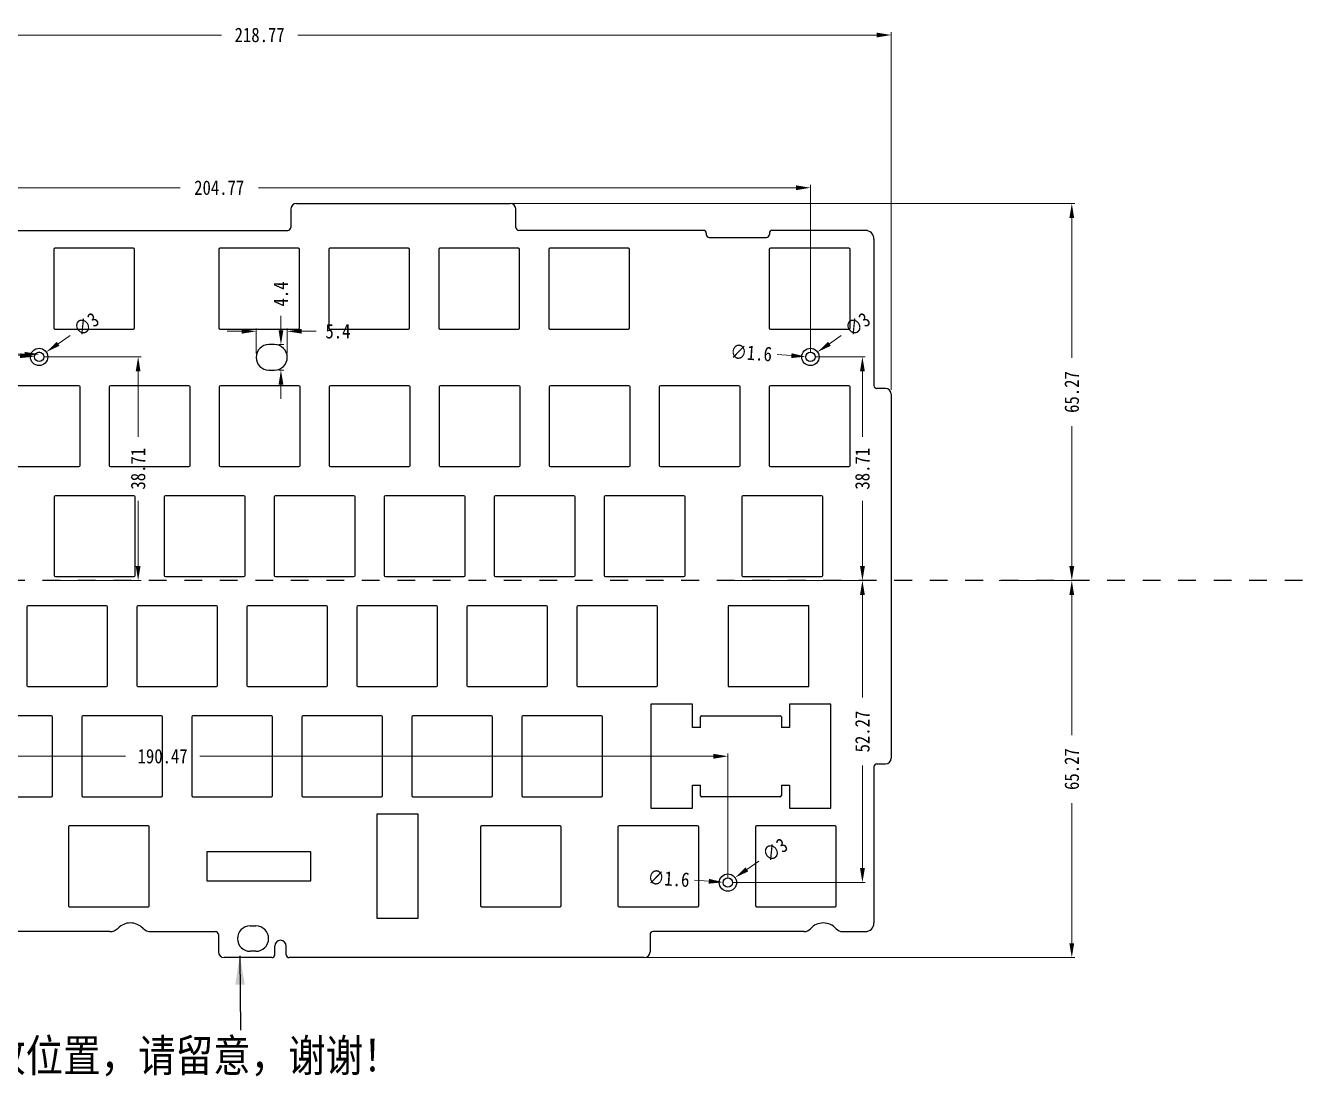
# Model space of a CAD drawing. Header units: millimetres. Extents: x 2158 to 4802, y -120 to 609.
# Drawn here: x 3174.7 to 3395.8, y 182.5 to 364.4 of the extents above; entities that cross this region are included whole.
import ezdxf

# ---------------------------------------------------------------- set-up
doc = ezdxf.new("R2010")
doc.units = ezdxf.units.MM
doc.header["$LTSCALE"] = 30.734
doc.header["$PDMODE"] = 3
doc.header["$PDSIZE"] = 8
doc.linetypes.add('HIDDEN', pattern=[0.2, 0.1, -0.1])
doc.layers.get('0').update_dxf_attribs({"linetype": 'CONTINUOUS'})
doc.layers.get('Defpoints').update_dxf_attribs({"linetype": 'CONTINUOUS'})
doc.layers.add('dim', color=82, linetype='CONTINUOUS', lineweight=9)
doc.styles.get("Standard").update_dxf_attribs({"font": 'txt', "width": 0.85})
doc.dimstyles.get("Standard").update_dxf_attribs({"dimtxt": 3.5, "dimasz": 3.5, "dimexe": 0.18, "dimexo": 0.0625, "dimgap": 0.09, "dimtad": 1, "dimdsep": 46, "dimtxsty": 'STANDARD', "dimcen": 0.09, "dimadec": 0, "dimazin": 0, "dimtol": 1, "dimtp": 0.01, "dimtm": 0.01, "dimtfac": 1, "dimtofl": 0, "dimtmove": 0, "dimatfit": 3, "dimfxl": 1, "dimtolj": 1, "dimarcsym": 0})
doc.dimstyles.new('YanXiu', dxfattribs={"dimscale": 2.5, "dimtxt": 3, "dimasz": 2, "dimexe": 0.66, "dimexo": 0.66, "dimgap": 0.66, "dimtad": 0, "dimdsep": 46, "dimtxsty": 'STANDARD', "dimcen": 0, "dimclrd": 3, "dimclre": 6, "dimclrt": 3, "dimazin": 2, "dimtm": 1e-09, "dimtfac": 1, "dimtofl": 0, "dimtmove": 0, "dimatfit": 3, "dimfxl": 1, "dimlwd": 5, "dimlwe": 5, "dimarcsym": 0})

# ---------------------------------------------------------------- blocks, each defined once
blk = doc.blocks.new('*D166')
at = {"color": 3, "lineweight": 5}
for p, q in [((3258.61, 333.62), (3356.36, 333.62)), ((3355.86, 331.12), (3355.86, 306.89)), ((3355.86, 270.85), (3355.86, 295.09)), ((3343.27, 268.35), (3356.36, 268.35))]:
    blk.add_line(p, q, dxfattribs=at)
at = {"color": 3}
for points in [[(3355.44, 331.12), (3356.27, 331.12), (3355.86, 333.62)], [(3355.44, 270.85), (3356.27, 270.85), (3355.86, 268.35)]]:
    blk.add_solid(points, dxfattribs=at)
at = {"layer": 'Defpoints', "color": 0}
for p in [(3257.86, 333.62), (3342.52, 268.35), (3355.86, 268.35)]:
    blk.add_point(p, dxfattribs=at)
at = {"color": 3, "insert": (3355.86, 300.99), "char_height": 2.5, "attachment_point": 5, "rotation": 90}
blk.add_mtext('65.27', dxfattribs=at)
blk = doc.blocks.new('*D129')
at = {"color": 3, "lineweight": 5}
for p, q in [((3355.61, 268.35), (3355.36, 268.35)), ((3355.86, 265.85), (3355.86, 241.62)), ((3355.86, 205.58), (3355.86, 229.82)), ((3274.02, 203.08), (3356.36, 203.08))]:
    blk.add_line(p, q, dxfattribs=at)
at = {"color": 3}
for points in [[(3355.44, 265.85), (3356.27, 265.85), (3355.86, 268.35)], [(3355.44, 205.58), (3356.27, 205.58), (3355.86, 203.08)]]:
    blk.add_solid(points, dxfattribs=at)
at = {"layer": 'Defpoints', "color": 0}
for p in [(3355.86, 268.35), (3356.36, 268.35), (3273.27, 203.08)]:
    blk.add_point(p, dxfattribs=at)
at = {"color": 3, "insert": (3355.86, 235.72), "char_height": 2.5, "attachment_point": 5, "rotation": 90}
blk.add_mtext('65.27', dxfattribs=at)
blk = doc.blocks.new('*D167')
at = {"color": 3, "lineweight": 5}
for p, q in [((3105.82, 362.64), (3105.82, 363.29)), ((3108.32, 362.79), (3208.6, 362.79)), ((3322.09, 362.79), (3221.82, 362.79)), ((3324.59, 301.38), (3324.59, 363.29))]:
    blk.add_line(p, q, dxfattribs=at)
at = {"color": 3}
for points in [[(3108.32, 363.2), (3108.32, 362.37), (3105.82, 362.79)], [(3322.09, 363.2), (3322.09, 362.37), (3324.59, 362.79)]]:
    blk.add_solid(points, dxfattribs=at)
at = {"layer": 'Defpoints', "color": 0}
for p in [(3105.82, 362.79), (3105.82, 361.89), (3324.59, 300.63)]:
    blk.add_point(p, dxfattribs=at)
at = {"color": 3, "insert": (3215.21, 362.79), "char_height": 2.5, "attachment_point": 5}
blk.add_mtext('218.77', dxfattribs=at)
blk = doc.blocks.new('*D200')
at = {"color": 3, "lineweight": 5}
for p, q in [((3105.82, 342.79), (3105.82, 335.85)), ((3108.32, 336.35), (3201.42, 336.35)), ((3308.09, 336.35), (3214.99, 336.35)), ((3310.59, 307.82), (3310.59, 336.85))]:
    blk.add_line(p, q, dxfattribs=at)
at = {"color": 3}
for points in [[(3108.32, 336.77), (3108.32, 335.93), (3105.82, 336.35)], [(3308.09, 336.77), (3308.09, 335.93), (3310.59, 336.35)]]:
    blk.add_solid(points, dxfattribs=at)
at = {"layer": 'Defpoints', "color": 0}
for p in [(3105.82, 343.54), (3105.82, 336.35), (3310.59, 307.07)]:
    blk.add_point(p, dxfattribs=at)
at = {"color": 3, "insert": (3208.21, 336.35), "char_height": 2.5, "attachment_point": 5}
blk.add_mtext('204.77', dxfattribs=at)
blk = doc.blocks.new('*D201')
at = {"color": 3, "lineweight": 5}
for p, q in [((3311.34, 307.07), (3320.1, 307.07)), ((3319.6, 304.57), (3319.6, 293.26)), ((3319.6, 270.85), (3319.6, 282.16)), ((3311.34, 268.35), (3320.1, 268.35))]:
    blk.add_line(p, q, dxfattribs=at)
at = {"color": 3}
for points in [[(3319.18, 304.57), (3320.02, 304.57), (3319.6, 307.07)], [(3319.18, 270.85), (3320.02, 270.85), (3319.6, 268.35)]]:
    blk.add_solid(points, dxfattribs=at)
at = {"layer": 'Defpoints', "color": 0}
for p in [(3310.59, 307.07), (3310.59, 268.35), (3319.6, 268.35)]:
    blk.add_point(p, dxfattribs=at)
at = {"color": 3, "insert": (3319.6, 287.71), "char_height": 2.5, "attachment_point": 5, "rotation": 90}
blk.add_mtext('38.71', dxfattribs=at)
blk = doc.blocks.new('*D202')
at = {"color": 3, "lineweight": 5}
for p, q in [((3297.05, 268.35), (3320.1, 268.35)), ((3319.6, 265.85), (3319.6, 248.12)), ((3319.6, 218.58), (3319.6, 236.32)), ((3297.05, 216.08), (3320.1, 216.08))]:
    blk.add_line(p, q, dxfattribs=at)
at = {"color": 3}
for points in [[(3319.18, 265.85), (3320.02, 265.85), (3319.6, 268.35)], [(3319.18, 218.58), (3320.02, 218.58), (3319.6, 216.08)]]:
    blk.add_solid(points, dxfattribs=at)
at = {"layer": 'Defpoints', "color": 0}
for p in [(3296.3, 268.35), (3319.6, 268.35), (3296.3, 216.08)]:
    blk.add_point(p, dxfattribs=at)
at = {"color": 3, "insert": (3319.6, 242.22), "char_height": 2.5, "attachment_point": 5, "rotation": 90}
blk.add_mtext('52.27', dxfattribs=at)
blk = doc.blocks.new('*D203')
at = {"color": 3, "lineweight": 5}
for p, q in [((3105.82, 183.29), (3105.82, 238.44)), ((3108.32, 237.94), (3191.98, 237.94)), ((3293.8, 237.94), (3204.84, 237.94)), ((3296.3, 216.83), (3296.3, 238.44))]:
    blk.add_line(p, q, dxfattribs=at)
at = {"color": 3}
for points in [[(3108.32, 238.36), (3108.32, 237.52), (3105.82, 237.94)], [(3293.8, 238.36), (3293.8, 237.52), (3296.3, 237.94)]]:
    blk.add_solid(points, dxfattribs=at)
at = {"layer": 'Defpoints', "color": 0}
for p in [(3105.82, 237.94), (3296.3, 216.08), (3105.82, 182.54)]:
    blk.add_point(p, dxfattribs=at)
at = {"color": 3, "insert": (3198.41, 237.94), "char_height": 2.5, "attachment_point": 5}
blk.add_mtext('190.47', dxfattribs=at)
blk = doc.blocks.new('*D211')
at = {"color": 3, "lineweight": 5}
for p, q in [((3105.82, 307.93), (3105.82, 307.03)), ((3108.32, 307.53), (3136.94, 307.53)), ((3174.52, 307.53), (3145.91, 307.53)), ((3177.02, 307.82), (3177.02, 308.03))]:
    blk.add_line(p, q, dxfattribs=at)
at = {"color": 3}
for points in [[(3108.32, 307.94), (3108.32, 307.11), (3105.82, 307.53)], [(3174.52, 307.94), (3174.52, 307.11), (3177.02, 307.53)]]:
    blk.add_solid(points, dxfattribs=at)
at = {"layer": 'Defpoints', "color": 0}
for p in [(3105.82, 308.68), (3105.82, 307.53), (3177.02, 307.07)]:
    blk.add_point(p, dxfattribs=at)
at = {"color": 3, "insert": (3141.42, 307.53), "char_height": 2.5, "attachment_point": 5}
blk.add_mtext('71.2', dxfattribs=at)
blk = doc.blocks.new('*D212')
at = {"color": 3, "lineweight": 5}
for p, q in [((3177.77, 307.07), (3194.67, 307.07)), ((3194.17, 304.57), (3194.17, 293.26)), ((3194.17, 270.85), (3194.17, 282.16)), ((3179.48, 268.35), (3194.67, 268.35))]:
    blk.add_line(p, q, dxfattribs=at)
at = {"color": 3}
for points in [[(3193.75, 304.57), (3194.58, 304.57), (3194.17, 307.07)], [(3193.75, 270.85), (3194.58, 270.85), (3194.17, 268.35)]]:
    blk.add_solid(points, dxfattribs=at)
at = {"layer": 'Defpoints', "color": 0}
for p in [(3177.02, 307.07), (3178.73, 268.35), (3194.17, 268.35)]:
    blk.add_point(p, dxfattribs=at)
at = {"color": 3, "insert": (3194.17, 287.71), "char_height": 2.5, "attachment_point": 5, "rotation": 90}
blk.add_mtext('38.71', dxfattribs=at)
blk = doc.blocks.new('*D213')
at = {"color": 3, "lineweight": 5}
blk.add_line((3315.94, 310.76), (3313.89, 309.34), dxfattribs=at)
at = {"color": 3}
blk.add_solid([(3313.65, 309.68), (3314.12, 308.99), (3311.83, 307.92)], dxfattribs=at)
at = {"layer": 'Defpoints', "color": 0}
for p in [(3311.83, 307.92), (3309.36, 306.21)]:
    blk.add_point(p, dxfattribs=at)
at = {"color": 3, "insert": (3318.76, 312.7), "char_height": 2.5, "attachment_point": 5, "rotation": 34.5956}
blk.add_mtext('∅3', dxfattribs=at)
blk = doc.blocks.new('*D214')
at = {"color": 3, "lineweight": 5}
blk.add_line((3304.81, 307.46), (3307.3, 307.29), dxfattribs=at)
at = {"color": 3}
blk.add_solid([(3307.33, 307.7), (3307.27, 306.87), (3309.79, 307.12)], dxfattribs=at)
at = {"layer": 'Defpoints', "color": 0}
for p in [(3309.79, 307.12), (3311.39, 307.01)]:
    blk.add_point(p, dxfattribs=at)
at = {"color": 3, "insert": (3300.33, 307.76), "char_height": 2.5, "attachment_point": 5, "rotation": 356.1306}
blk.add_mtext('∅1.6', dxfattribs=at)
blk = doc.blocks.new('*D142')
at = {"color": 3, "lineweight": 5}
blk.add_line((3182.38, 310.76), (3180.32, 309.34), dxfattribs=at)
at = {"color": 3}
blk.add_solid([(3180.08, 309.68), (3180.55, 308.99), (3178.26, 307.92)], dxfattribs=at)
at = {"layer": 'Defpoints', "color": 0}
for p in [(3178.26, 307.92), (3175.79, 306.21)]:
    blk.add_point(p, dxfattribs=at)
at = {"color": 3, "insert": (3185.19, 312.7), "char_height": 2.5, "attachment_point": 5, "rotation": 34.5956}
blk.add_mtext('∅3', dxfattribs=at)
blk = doc.blocks.new('*D143')
at = {"color": 3, "lineweight": 5}
blk.add_line((3171.24, 307.46), (3173.73, 307.29), dxfattribs=at)
at = {"color": 3}
blk.add_solid([(3173.76, 307.7), (3173.7, 306.87), (3176.23, 307.12)], dxfattribs=at)
at = {"layer": 'Defpoints', "color": 0}
for p in [(3176.23, 307.12), (3177.82, 307.01)]:
    blk.add_point(p, dxfattribs=at)
at = {"color": 3, "insert": (3166.76, 307.76), "char_height": 2.5, "attachment_point": 5, "rotation": 356.1306}
blk.add_mtext('∅1.6', dxfattribs=at)
blk = doc.blocks.new('*D139')
at = {"color": 3, "lineweight": 5}
blk.add_line((3301.65, 219.77), (3299.59, 218.35), dxfattribs=at)
at = {"color": 3}
blk.add_solid([(3299.35, 218.7), (3299.83, 218.01), (3297.53, 216.93)], dxfattribs=at)
at = {"layer": 'Defpoints', "color": 0}
for p in [(3297.53, 216.93), (3295.06, 215.23)]:
    blk.add_point(p, dxfattribs=at)
at = {"color": 3, "insert": (3304.46, 221.71), "char_height": 2.5, "attachment_point": 5, "rotation": 34.5956}
blk.add_mtext('∅3', dxfattribs=at)
blk = doc.blocks.new('*D140')
at = {"color": 3, "lineweight": 5}
blk.add_line((3290.51, 216.47), (3293, 216.3), dxfattribs=at)
at = {"color": 3}
blk.add_solid([(3293.03, 216.72), (3292.98, 215.89), (3295.5, 216.13)], dxfattribs=at)
at = {"layer": 'Defpoints', "color": 0}
for p in [(3295.5, 216.13), (3297.1, 216.03)]:
    blk.add_point(p, dxfattribs=at)
at = {"color": 3, "insert": (3286.04, 216.77), "char_height": 2.5, "attachment_point": 5, "rotation": 356.1306}
blk.add_mtext('∅1.6', dxfattribs=at)
blk = doc.blocks.new('*D240')
at = {"color": 3, "lineweight": 5}
for p, q in [((3214.6, 307.66), (3214.6, 312)), ((3219.99, 307.74), (3219.99, 312)), ((3212.1, 311.5), (3209.6, 311.5)), ((3222.49, 311.5), (3224.99, 311.5))]:
    blk.add_line(p, q, dxfattribs=at)
at = {"color": 3}
for points in [[(3212.1, 311.92), (3212.1, 311.09), (3214.6, 311.5)], [(3222.49, 311.92), (3222.49, 311.09), (3219.99, 311.5)]]:
    blk.add_solid(points, dxfattribs=at)
at = {"layer": 'Defpoints', "color": 0}
for p in [(3219.99, 311.5), (3214.6, 306.91), (3219.99, 306.99)]:
    blk.add_point(p, dxfattribs=at)
at = {"color": 3, "insert": (3228.77, 311.5), "char_height": 2.5, "attachment_point": 5}
blk.add_mtext('5.4', dxfattribs=at)
blk = doc.blocks.new('*D241')
at = {"color": 3, "lineweight": 5}
for p, q in [((3218.9, 311.69), (3218.9, 314.19)), ((3218.54, 309.19), (3219.4, 309.19)), ((3218.54, 304.79), (3219.4, 304.79)), ((3218.9, 302.29), (3218.9, 299.79))]:
    blk.add_line(p, q, dxfattribs=at)
at = {"color": 3}
for points in [[(3218.49, 311.69), (3219.32, 311.69), (3218.9, 309.19)], [(3218.49, 302.29), (3219.32, 302.29), (3218.9, 304.79)]]:
    blk.add_solid(points, dxfattribs=at)
at = {"layer": 'Defpoints', "color": 0}
for p in [(3217.79, 309.19), (3217.79, 304.79), (3218.9, 304.79)]:
    blk.add_point(p, dxfattribs=at)
at = {"color": 3, "insert": (3218.9, 317.96), "char_height": 2.5, "attachment_point": 5, "rotation": 90}
blk.add_mtext('4.4', dxfattribs=at)

msp = doc.modelspace()

# ---------------------------------------------------------------- linework, layer by layer
at = {"linetype": 'Continuous'}
for p, q in [((3220.58694, 332.62488), (3220.58694, 329.46816)), ((3221.58694, 333.62488), (3258.58694, 333.62488)), ((3259.58694, 329.46816), (3259.58694, 332.62488)), ((3138.8241, 328.96816), (3220.08694, 328.96816)), ((3292.05162, 328.96816), (3260.08694, 328.96816)), ((3292.55162, 328.46816), (3292.55162, 328.25094)), ((3293.05162, 327.75094), (3302.99162, 327.75094)), ((3303.49162, 328.46816), (3303.49162, 328.25094)), ((3320.09278, 328.96816), (3303.99162, 328.96816)), ((3321.59278, 327.46816), (3321.59278, 302.10298)), ((3179.54694, 325.68779), (3179.54694, 312.08779)), ((3193.34694, 325.88779), (3179.74694, 325.88779)), ((3193.54694, 312.08779), (3193.54694, 325.68779)), ((3208.11694, 325.68779), (3208.11694, 312.08779)), ((3221.91694, 325.88779), (3208.31694, 325.88779)), ((3222.11694, 312.08779), (3222.11694, 325.68779)), ((3227.16694, 325.68779), (3227.16694, 312.08779)), ((3240.96694, 325.88779), (3227.36694, 325.88779)), ((3241.16694, 312.08779), (3241.16694, 325.68779)), ((3246.21694, 325.68779), (3246.21694, 312.08779)), ((3260.01694, 325.88779), (3246.41694, 325.88779)), ((3260.21694, 312.08779), (3260.21694, 325.68779)), ((3265.26694, 325.68779), (3265.26694, 312.08779)), ((3279.06694, 325.88779), (3265.46694, 325.88779)), ((3279.26694, 312.08779), (3279.26694, 325.68779)), ((3303.46194, 325.68779), (3303.46194, 312.08779)), ((3317.26194, 325.88779), (3303.66194, 325.88779)), ((3317.46194, 312.08779), (3317.46194, 325.68779)), ((3179.74694, 311.88779), (3193.34694, 311.88779)), ((3208.31694, 311.88779), (3221.91694, 311.88779)), ((3227.36694, 311.88779), (3240.96694, 311.88779)), ((3246.41694, 311.88779), (3260.01694, 311.88779)), ((3265.46694, 311.88779), (3279.06694, 311.88779)), ((3303.66194, 311.88779), (3317.26194, 311.88779)), ((3217.79494, 309.18779), (3216.79494, 309.18779)), ((3216.79494, 304.78779), (3217.79494, 304.78779)), ((3183.91694, 302.08944), (3170.31694, 302.08944)), ((3184.11694, 288.28944), (3184.11694, 301.88944)), ((3189.16694, 301.88944), (3189.16694, 288.28944)), ((3202.96694, 302.08944), (3189.36694, 302.08944)), ((3203.16694, 288.28944), (3203.16694, 301.88944)), ((3208.21694, 301.88944), (3208.21694, 288.28944)), ((3222.01694, 302.08944), (3208.41694, 302.08944)), ((3222.21694, 288.28944), (3222.21694, 301.88944)), ((3227.26694, 301.88944), (3227.26694, 288.28944)), ((3241.06694, 302.08944), (3227.46694, 302.08944)), ((3241.26694, 288.28944), (3241.26694, 301.88944)), ((3246.31694, 301.88944), (3246.31694, 288.28944)), ((3260.11694, 302.08944), (3246.51694, 302.08944)), ((3260.31694, 288.28944), (3260.31694, 301.88944)), ((3265.36694, 301.88944), (3265.36694, 288.28944)), ((3279.16694, 302.08944), (3265.56694, 302.08944)), ((3279.36694, 288.28944), (3279.36694, 301.88944)), ((3284.41694, 301.88944), (3284.41694, 288.28944)), ((3298.21694, 302.08944), (3284.61694, 302.08944)), ((3298.41694, 288.28944), (3298.41694, 301.88944)), ((3303.46694, 301.88944), (3303.46694, 288.28944)), ((3317.26694, 302.08944), (3303.66694, 302.08944)), ((3317.46694, 288.28944), (3317.46694, 301.88944)), ((3323.59278, 301.60298), (3322.09278, 301.60298)), ((3324.59278, 300.60298), (3324.59278, 237.60298)), ((3170.31694, 288.08944), (3183.91694, 288.08944)), ((3189.36694, 288.08944), (3202.96694, 288.08944)), ((3208.41694, 288.08944), (3222.01694, 288.08944)), ((3227.46694, 288.08944), (3241.06694, 288.08944)), ((3246.51694, 288.08944), (3260.11694, 288.08944)), ((3265.56694, 288.08944), (3279.16694, 288.08944)), ((3284.61694, 288.08944), (3298.21694, 288.08944)), ((3303.66694, 288.08944), (3317.26694, 288.08944)), ((3179.63694, 282.83944), (3179.63694, 269.23944)), ((3193.43694, 283.03944), (3179.83694, 283.03944)), ((3193.63694, 269.23944), (3193.63694, 282.83944)), ((3198.68694, 282.83944), (3198.68694, 269.23944)), ((3212.48694, 283.03944), (3198.88694, 283.03944)), ((3212.68694, 269.23944), (3212.68694, 282.83944)), ((3217.73694, 282.83944), (3217.73694, 269.23944)), ((3231.53694, 283.03944), (3217.93694, 283.03944)), ((3231.73694, 269.23944), (3231.73694, 282.83944)), ((3236.78694, 282.83944), (3236.78694, 269.23944)), ((3250.58694, 283.03944), (3236.98694, 283.03944)), ((3250.78694, 269.23944), (3250.78694, 282.83944)), ((3255.83694, 282.83944), (3255.83694, 269.23944)), ((3269.63694, 283.03944), (3256.03694, 283.03944)), ((3269.83694, 269.23944), (3269.83694, 282.83944)), ((3274.88694, 282.83944), (3274.88694, 269.23944)), ((3288.68694, 283.03944), (3275.08694, 283.03944)), ((3288.88694, 269.23944), (3288.88694, 282.83944)), ((3298.71694, 282.83944), (3298.71694, 269.23944)), ((3312.51694, 283.03944), (3298.91694, 283.03944)), ((3312.71694, 269.23944), (3312.71694, 282.83944)), ((3179.83694, 269.03944), (3193.43694, 269.03944)), ((3198.88694, 269.03944), (3212.48694, 269.03944)), ((3217.93694, 269.03944), (3231.53694, 269.03944)), ((3236.98694, 269.03944), (3250.58694, 269.03944)), ((3256.03694, 269.03944), (3269.63694, 269.03944)), ((3275.08694, 269.03944), (3288.68694, 269.03944)), ((3298.91694, 269.03944), (3312.51694, 269.03944)), ((3174.88694, 263.78944), (3174.88694, 250.18944)), ((3188.68694, 263.98944), (3175.08694, 263.98944)), ((3188.88694, 250.18944), (3188.88694, 263.78944)), ((3193.93694, 263.78944), (3193.93694, 250.18944)), ((3207.73694, 263.98944), (3194.13694, 263.98944)), ((3207.93694, 250.18944), (3207.93694, 263.78944)), ((3212.98694, 263.78944), (3212.98694, 250.18944)), ((3226.78694, 263.98944), (3213.18694, 263.98944)), ((3226.98694, 250.18944), (3226.98694, 263.78944)), ((3232.03694, 263.78944), (3232.03694, 250.18944)), ((3245.83694, 263.98944), (3232.23694, 263.98944)), ((3246.03694, 250.18944), (3246.03694, 263.78944)), ((3251.08694, 263.78944), (3251.08694, 250.18944)), ((3264.88694, 263.98944), (3251.28694, 263.98944)), ((3265.08694, 250.18944), (3265.08694, 263.78944)), ((3270.13694, 263.78944), (3270.13694, 250.18944)), ((3283.93694, 263.98944), (3270.33694, 263.98944)), ((3284.13694, 250.18944), (3284.13694, 263.78944)), ((3296.32694, 263.98944), (3296.32694, 249.98944)), ((3310.32694, 263.98944), (3296.32694, 263.98944)), ((3310.32694, 249.98944), (3310.32694, 263.98944)), ((3175.08694, 249.98944), (3188.68694, 249.98944)), ((3194.13694, 249.98944), (3207.73694, 249.98944)), ((3213.18694, 249.98944), (3226.78694, 249.98944)), ((3232.23694, 249.98944), (3245.83694, 249.98944)), ((3251.28694, 249.98944), (3264.88694, 249.98944)), ((3270.33694, 249.98944), (3283.93694, 249.98944)), ((3296.32694, 249.98944), (3310.32694, 249.98944)), ((3282.95694, 246.93944), (3282.95694, 228.93944)), ((3290.15694, 246.93944), (3282.95694, 246.93944)), ((3290.15694, 242.93944), (3290.15694, 246.93944)), ((3306.95694, 246.93944), (3306.95694, 242.93944)), ((3314.15694, 246.93944), (3306.95694, 246.93944)), ((3314.15694, 228.93944), (3314.15694, 246.93944)), ((3179.15694, 244.93944), (3165.55694, 244.93944)), ((3179.35694, 231.13944), (3179.35694, 244.73944)), ((3184.40694, 244.73944), (3184.40694, 231.13944)), ((3198.20694, 244.93944), (3184.60694, 244.93944)), ((3198.40694, 231.13944), (3198.40694, 244.73944)), ((3203.45694, 244.73944), (3203.45694, 231.13944)), ((3217.25694, 244.93944), (3203.65694, 244.93944)), ((3217.45694, 231.13944), (3217.45694, 244.73944)), ((3222.50694, 244.73944), (3222.50694, 231.13944)), ((3236.30694, 244.93944), (3222.70694, 244.93944)), ((3236.50694, 231.13944), (3236.50694, 244.73944)), ((3241.55694, 244.73944), (3241.55694, 231.13944)), ((3255.35694, 244.93944), (3241.75694, 244.93944)), ((3255.55694, 231.13944), (3255.55694, 244.73944)), ((3260.60694, 244.73944), (3260.60694, 231.13944)), ((3274.40694, 244.93944), (3260.80694, 244.93944)), ((3274.60694, 231.13944), (3274.60694, 244.73944)), ((3291.55694, 242.93944), (3291.55694, 244.73944)), ((3291.75694, 244.93944), (3305.35694, 244.93944)), ((3305.55694, 244.73944), (3305.55694, 242.93944)), ((3291.55694, 242.93944), (3290.15694, 242.93944)), ((3306.95694, 242.93944), (3305.55694, 242.93944)), ((3321.59278, 236.10298), (3321.59278, 209.08108)), ((3322.09278, 236.60298), (3323.59278, 236.60298)), ((3290.15694, 228.93944), (3290.15694, 232.93944)), ((3290.15694, 232.93944), (3291.55694, 232.93944)), ((3291.55694, 231.13944), (3291.55694, 232.93944)), ((3305.55694, 232.93944), (3305.55694, 231.13944)), ((3305.55694, 232.93944), (3306.95694, 232.93944)), ((3306.95694, 232.93944), (3306.95694, 228.93944)), ((3165.55694, 230.93944), (3179.15694, 230.93944)), ((3184.60694, 230.93944), (3198.20694, 230.93944)), ((3203.65694, 230.93944), (3217.25694, 230.93944)), ((3222.70694, 230.93944), (3236.30694, 230.93944)), ((3241.75694, 230.93944), (3255.35694, 230.93944)), ((3260.80694, 230.93944), (3274.40694, 230.93944)), ((3305.35694, 230.93944), (3291.75694, 230.93944)), ((3235.48944, 227.88944), (3235.48944, 209.88944)), ((3242.68944, 227.88944), (3235.48944, 227.88944)), ((3242.68944, 209.88944), (3242.68944, 227.88944)), ((3282.95694, 228.93944), (3290.15694, 228.93944)), ((3306.95694, 228.93944), (3314.15694, 228.93944)), ((3182.08944, 225.68944), (3182.08944, 212.08944)), ((3195.88944, 225.88944), (3182.28944, 225.88944)), ((3196.08944, 212.08944), (3196.08944, 225.68944)), ((3253.45694, 225.68944), (3253.45694, 212.08944)), ((3267.25694, 225.88944), (3253.65694, 225.88944)), ((3267.45694, 212.08944), (3267.45694, 225.68944)), ((3277.25694, 225.68944), (3277.25694, 212.08944)), ((3291.05694, 225.88944), (3277.45694, 225.88944)), ((3291.25694, 212.08944), (3291.25694, 225.68944)), ((3301.05694, 225.68944), (3301.05694, 212.08944)), ((3314.85694, 225.88944), (3301.25694, 225.88944)), ((3315.05694, 212.08944), (3315.05694, 225.68944)), ((3206.08944, 221.38944), (3206.08944, 216.38944)), ((3224.08944, 221.38944), (3206.08944, 221.38944)), ((3224.08944, 216.38944), (3224.08944, 221.38944)), ((3206.08944, 216.38944), (3224.08944, 216.38944)), ((3182.28944, 211.88944), (3195.88944, 211.88944)), ((3253.65694, 211.88944), (3267.25694, 211.88944)), ((3277.45694, 211.88944), (3291.05694, 211.88944)), ((3301.25694, 211.88944), (3314.85694, 211.88944)), ((3213.56194, 208.58108), (3214.56194, 208.58108)), ((3235.48944, 209.88944), (3242.68944, 209.88944)), ((3189.25645, 207.58108), (3171.25637, 207.58108)), ((3196.39751, 207.58108), (3207.56194, 207.58108)), ((3208.06194, 207.08108), (3208.06194, 204.08108)), ((3218.82694, 206.08108), (3218.82694, 206.08108)), ((3282.82694, 207.08108), (3282.82694, 204.08108)), ((3309.47297, 207.58108), (3283.32691, 207.58108)), ((3316.18091, 207.58108), (3320.09278, 207.58108)), ((3214.56194, 204.18108), (3213.56194, 204.18108)), ((3217.82694, 203.58108), (3217.82694, 205.08108)), ((3219.82694, 203.58108), (3219.82694, 205.08108)), ((3217.32697, 203.08108), (3209.06194, 203.08108)), ((3281.82694, 203.08108), (3220.3269, 203.08108))]:
    msp.add_line(p, q, dxfattribs=at)
at = {"linetype": 'HIDDEN'}
msp.add_line((3395.8038, 268.35298), (2877.54458, 268.35298), dxfattribs=at)
at = {"linetype": 'Continuous'}
for centre, radius in [((3177.02443, 307.06608), 1.5), ((3177.02443, 307.06608), 0.8), ((3310.59278, 307.06608), 1.5), ((3310.59278, 307.06608), 0.8), ((3296.29694, 216.08094), 1.5), ((3296.29694, 216.08094), 0.8)]:
    msp.add_circle(centre, radius, dxfattribs=at)
for centre, radius, start, end in [((3221.58694, 332.62488), 1, 90, 180), ((3258.58694, 332.62488), 1, 0, 90), ((3220.08694, 329.46816), 0.5, 270, 0), ((3260.08694, 329.46816), 0.5, 180, 270), ((3292.05162, 328.46816), 0.5, 0, 90), ((3293.05162, 328.25094), 0.5, 180, 270), ((3302.99162, 328.25094), 0.5, 270, 0), ((3303.99162, 328.46816), 0.5, 90, 180), ((3320.09278, 327.46816), 1.5, 0, 90), ((3179.74694, 325.68779), 0.2, 90, 180), ((3193.34694, 325.68779), 0.2, 0, 90), ((3208.31694, 325.68779), 0.2, 90, 180), ((3221.91694, 325.68779), 0.2, 0, 90), ((3227.36694, 325.68779), 0.2, 90, 180), ((3240.96694, 325.68779), 0.2, 0, 90), ((3246.41694, 325.68779), 0.2, 90, 180), ((3260.01694, 325.68779), 0.2, 0, 90), ((3265.46694, 325.68779), 0.2, 90, 180), ((3279.06694, 325.68779), 0.2, 0, 90), ((3303.66194, 325.68779), 0.2, 90, 180), ((3317.26194, 325.68779), 0.2, 0, 90), ((3179.74694, 312.08779), 0.2, 180, 270), ((3193.34694, 312.08779), 0.2, 270, 0), ((3208.31694, 312.08779), 0.2, 180, 270), ((3221.91694, 312.08779), 0.2, 270, 0), ((3227.36694, 312.08779), 0.2, 180, 270), ((3240.96694, 312.08779), 0.2, 270, 0), ((3246.41694, 312.08779), 0.2, 180, 270), ((3260.01694, 312.08779), 0.2, 270, 0), ((3265.46694, 312.08779), 0.2, 180, 270), ((3279.06694, 312.08779), 0.2, 270, 0), ((3303.66194, 312.08779), 0.2, 180, 270), ((3317.26194, 312.08779), 0.2, 270, 0), ((3216.79494, 306.98779), 2.2, 90, 270), ((3217.79494, 306.98779), 2.2, 270, 90), ((3183.91694, 301.88944), 0.2, 0, 90), ((3189.36694, 301.88944), 0.2, 90, 180), ((3202.96694, 301.88944), 0.2, 0, 90), ((3208.41694, 301.88944), 0.2, 90, 180), ((3222.01694, 301.88944), 0.2, 0, 90), ((3227.46694, 301.88944), 0.2, 90, 180), ((3241.06694, 301.88944), 0.2, 0, 90), ((3246.51694, 301.88944), 0.2, 90, 180), ((3260.11694, 301.88944), 0.2, 0, 90), ((3265.56694, 301.88944), 0.2, 90, 180), ((3279.16694, 301.88944), 0.2, 0, 90), ((3284.61694, 301.88944), 0.2, 90, 180), ((3298.21694, 301.88944), 0.2, 0, 90), ((3303.66694, 301.88944), 0.2, 90, 180), ((3317.26694, 301.88944), 0.2, 0, 90), ((3322.09278, 302.10298), 0.5, 180, 270), ((3323.59278, 300.60298), 1, 0, 90), ((3183.91694, 288.28944), 0.2, 270, 0), ((3189.36694, 288.28944), 0.2, 180, 270), ((3202.96694, 288.28944), 0.2, 270, 0), ((3208.41694, 288.28944), 0.2, 180, 270), ((3222.01694, 288.28944), 0.2, 270, 0), ((3227.46694, 288.28944), 0.2, 180, 270), ((3241.06694, 288.28944), 0.2, 270, 0), ((3246.51694, 288.28944), 0.2, 180, 270), ((3260.11694, 288.28944), 0.2, 270, 0), ((3265.56694, 288.28944), 0.2, 180, 270), ((3279.16694, 288.28944), 0.2, 270, 0), ((3284.61694, 288.28944), 0.2, 180, 270), ((3298.21694, 288.28944), 0.2, 270, 0), ((3303.66694, 288.28944), 0.2, 180, 270), ((3317.26694, 288.28944), 0.2, 270, 0), ((3179.83694, 282.83944), 0.2, 90, 180), ((3193.43694, 282.83944), 0.2, 0, 90), ((3198.88694, 282.83944), 0.2, 90, 180), ((3212.48694, 282.83944), 0.2, 0, 90), ((3217.93694, 282.83944), 0.2, 90, 180), ((3231.53694, 282.83944), 0.2, 0, 90), ((3236.98694, 282.83944), 0.2, 90, 180), ((3250.58694, 282.83944), 0.2, 0, 90), ((3256.03694, 282.83944), 0.2, 90, 180), ((3269.63694, 282.83944), 0.2, 0, 90), ((3275.08694, 282.83944), 0.2, 90, 180), ((3288.68694, 282.83944), 0.2, 0, 90), ((3298.91694, 282.83944), 0.2, 90, 180), ((3312.51694, 282.83944), 0.2, 0, 90), ((3179.83694, 269.23944), 0.2, 180, 270), ((3193.43694, 269.23944), 0.2, 270, 0), ((3198.88694, 269.23944), 0.2, 180, 270), ((3212.48694, 269.23944), 0.2, 270, 0), ((3217.93694, 269.23944), 0.2, 180, 270), ((3231.53694, 269.23944), 0.2, 270, 0), ((3236.98694, 269.23944), 0.2, 180, 270), ((3250.58694, 269.23944), 0.2, 270, 0), ((3256.03694, 269.23944), 0.2, 180, 270), ((3269.63694, 269.23944), 0.2, 270, 0), ((3275.08694, 269.23944), 0.2, 180, 270), ((3288.68694, 269.23944), 0.2, 270, 0), ((3298.91694, 269.23944), 0.2, 180, 270), ((3312.51694, 269.23944), 0.2, 270, 0), ((3175.08694, 263.78944), 0.2, 90, 180), ((3188.68694, 263.78944), 0.2, 0, 90), ((3194.13694, 263.78944), 0.2, 90, 180), ((3207.73694, 263.78944), 0.2, 0, 90), ((3213.18694, 263.78944), 0.2, 90, 180), ((3226.78694, 263.78944), 0.2, 0, 90), ((3232.23694, 263.78944), 0.2, 90, 180), ((3245.83694, 263.78944), 0.2, 0, 90), ((3251.28694, 263.78944), 0.2, 90, 180), ((3264.88694, 263.78944), 0.2, 0, 90), ((3270.33694, 263.78944), 0.2, 90, 180), ((3283.93694, 263.78944), 0.2, 0, 90), ((3175.08694, 250.18944), 0.2, 180, 270), ((3188.68694, 250.18944), 0.2, 270, 0), ((3194.13694, 250.18944), 0.2, 180, 270), ((3207.73694, 250.18944), 0.2, 270, 0), ((3213.18694, 250.18944), 0.2, 180, 270), ((3226.78694, 250.18944), 0.2, 270, 0), ((3232.23694, 250.18944), 0.2, 180, 270), ((3245.83694, 250.18944), 0.2, 270, 0), ((3251.28694, 250.18944), 0.2, 180, 270), ((3264.88694, 250.18944), 0.2, 270, 0), ((3270.33694, 250.18944), 0.2, 180, 270), ((3283.93694, 250.18944), 0.2, 270, 0), ((3179.15694, 244.73944), 0.2, 0, 90), ((3184.60694, 244.73944), 0.2, 90, 180), ((3198.20694, 244.73944), 0.2, 0, 90), ((3203.65694, 244.73944), 0.2, 90, 180), ((3217.25694, 244.73944), 0.2, 0, 90), ((3222.70694, 244.73944), 0.2, 90, 180), ((3236.30694, 244.73944), 0.2, 0, 90), ((3241.75694, 244.73944), 0.2, 90, 180), ((3255.35694, 244.73944), 0.2, 0, 90), ((3260.80694, 244.73944), 0.2, 90, 180), ((3274.40694, 244.73944), 0.2, 0, 90), ((3291.75694, 244.73944), 0.2, 90, 180), ((3305.35694, 244.73944), 0.2, 0, 90), ((3323.59278, 237.60298), 1, 270, 0), ((3322.09278, 236.10298), 0.5, 90, 180), ((3179.15694, 231.13944), 0.2, 270, 0), ((3184.60694, 231.13944), 0.2, 180, 270), ((3198.20694, 231.13944), 0.2, 270, 0), ((3203.65694, 231.13944), 0.2, 180, 270), ((3217.25694, 231.13944), 0.2, 270, 0), ((3222.70694, 231.13944), 0.2, 180, 270), ((3236.30694, 231.13944), 0.2, 270, 0), ((3241.75694, 231.13944), 0.2, 180, 270), ((3255.35694, 231.13944), 0.2, 270, 0), ((3260.80694, 231.13944), 0.2, 180, 270), ((3274.40694, 231.13944), 0.2, 270, 0), ((3291.75694, 231.13944), 0.2, 180, 270), ((3305.35694, 231.13944), 0.2, 270, 0), ((3182.28944, 225.68944), 0.2, 89.9999838, 180.000006), ((3195.88944, 225.68944), 0.2, 359.9999983, 90.0000158), ((3253.65694, 225.68944), 0.2, 90, 180), ((3267.25694, 225.68944), 0.2, 0, 90), ((3277.45694, 225.68944), 0.2, 90, 180), ((3291.05694, 225.68944), 0.2, 0, 90), ((3301.25694, 225.68944), 0.2, 90, 180), ((3314.85694, 225.68944), 0.2, 0, 90), ((3182.28944, 212.08944), 0.2, 179.9999983, 270.0000164), ((3195.88944, 212.08944), 0.2, 269.999986, 0.0000176), ((3253.65694, 212.08944), 0.2, 180, 270), ((3267.25694, 212.08944), 0.2, 270, 0), ((3277.45694, 212.08944), 0.2, 180, 270), ((3291.05694, 212.08944), 0.2, 270, 0), ((3301.25694, 212.08944), 0.2, 180, 270), ((3314.85694, 212.08944), 0.2, 270, 0), ((3189.25637, 209.58108), 2, 270, 315.5706331), ((3192.82694, 206.08094), 3, 44.4293669, 135.5706331), ((3196.39751, 209.58108), 2, 224.4293669, 270), ((3213.56194, 206.38108), 2.2, 90, 270), ((3214.56194, 206.38108), 2.2, 270, 90), ((3309.47297, 209.08108), 1.5, 270, 318.1871696), ((3312.82694, 206.08094), 3, 41.8128304, 138.1871696), ((3316.18091, 209.08108), 1.5, 221.8128304, 270), ((3320.09278, 209.08108), 1.5, 270, 0), ((3207.56194, 207.08108), 0.5, 0, 90), ((3218.82694, 205.08108), 1, 90, 180), ((3218.82694, 205.08108), 1, 0, 90), ((3283.32694, 207.08108), 0.5, 90, 180), ((3209.06194, 204.08108), 1, 180, 270), ((3217.32694, 203.58108), 0.5, 270, 0), ((3220.32694, 203.58108), 0.5, 180, 270), ((3281.82694, 204.08108), 1, 270, 0)]:
    msp.add_arc(centre, radius, start, end, dxfattribs=at)

# ---------------------------------------------------------------- texts
at = {"insert": (3161.70776, 188.93384), "char_height": 5.6, "attachment_point": 1}
msp.add_mtext_dynamic_manual_height_columns('{\\fSimSun|b0|i0|c134|p2;\\C2;修改位置，请留意，谢谢！}', width=11.9400362, gutter_width=1, heights=[0], dxfattribs=at).dxf.set("width", 84.6101853)

# ---------------------------------------------------------------- dimensions: what is measured, and where the dimension line sits
for base, p1, p2, picture, middle in [((3105.82244, 362.7859), (3324.59278, 300.63202), (3105.82244, 361.88756), '*D167', (3215.20761, 362.7859)), ((3219.99494, 311.50232), (3214.59617, 306.91426), (3219.99494, 306.98779), '*D240', (3228.76994, 311.50232)), ((3105.82244, 307.52647), (3177.02443, 307.06608), (3105.82244, 308.68439), '*D211', (3141.42343, 307.52647))]:
    dim = msp.add_linear_dim(base=base, p1=p1, p2=p2, dimstyle='YanXiu', override={"dimtxt": 1, "dimasz": 1, "dimexe": 0.2, "dimexo": 0.3, "dimclre": 3})
    dim.commit()
    dim.dimension.update_dxf_attribs({"geometry": picture, "text_midpoint": middle})
for base, p1, p2, picture, middle in [((3105.82244, 336.34958), (3310.59278, 307.06608), (3105.82244, 343.53623), '*D200', (3208.20761, 336.34958)), ((3105.82244, 237.93944), (3296.29694, 216.08094), (3105.82244, 182.5396), '*D203', (3198.40694, 237.93944))]:
    dim = msp.add_linear_dim(base=base, p1=p1, p2=p2, dimstyle='YanXiu', override={"dimtxt": 1, "dimasz": 1, "dimexe": 0.2, "dimexo": 0.3, "dimclre": 3})
    dim.commit()
    dim.dimension.update_dxf_attribs({"geometry": picture, "text_midpoint": middle, "dimtype": 160})
for base, p1, p2, picture, middle in [((3355.85832, 268.35298), (3257.85683, 333.62488), (3342.51899, 268.35298), '*D166', (3355.85832, 300.98893)), ((3194.16628, 268.35298), (3177.02443, 307.06608), (3178.72989, 268.35298), '*D212', (3194.16628, 287.70953)), ((3355.85832, 268.35298), (3273.26876, 203.08108), (3356.35807, 268.35298), '*D129', (3355.85832, 235.71703)), ((3319.59979, 268.35298), (3296.29694, 216.08094), (3296.29694, 268.35298), '*D202', (3319.59979, 242.21696))]:
    dim = msp.add_linear_dim(base=base, p1=p1, p2=p2, angle=90, dimstyle='YanXiu', override={"dimtxt": 1, "dimasz": 1, "dimexe": 0.2, "dimexo": 0.3, "dimclre": 3})
    dim.commit()
    dim.dimension.update_dxf_attribs({"geometry": picture, "text_midpoint": middle})
for base, p1, p2, picture, middle in [((3218.90361, 304.78779), (3217.79494, 309.18779), (3217.79494, 304.78779), '*D241', (3218.90361, 317.96279)), ((3319.59979, 268.35298), (3310.59278, 307.06608), (3310.59278, 268.35298), '*D201', (3319.59979, 287.70953))]:
    dim = msp.add_linear_dim(base=base, p1=p1, p2=p2, angle=90, dimstyle='YanXiu', override={"dimtxt": 1, "dimasz": 1, "dimexe": 0.2, "dimexo": 0.3, "dimclre": 3})
    dim.commit()
    dim.dimension.update_dxf_attribs({"geometry": picture, "text_midpoint": middle, "dimtype": 160})
for p1, p2, picture, middle in [((3175.78966, 306.21441), (3178.2592, 307.91776), '*D142', (3185.19106, 312.69895)), ((3309.35801, 306.21441), (3311.82755, 307.91776), '*D213', (3318.75941, 312.69895)), ((3177.8226, 307.0121), (3176.22625, 307.12007), '*D143', (3166.76454, 307.76003)), ((3311.39096, 307.0121), (3309.7946, 307.12007), '*D214', (3300.33289, 307.76003)), ((3295.06217, 215.22927), (3297.53171, 216.93261), '*D139', (3304.46356, 221.7138)), ((3297.09511, 216.02695), (3295.49876, 216.13492), '*D140', (3286.03704, 216.77488))]:
    dim = msp.add_diameter_dim_2p(p1=p1, p2=p2, dimstyle='YanXiu', override={"dimtxt": 1, "dimasz": 1, "dimexe": 0.2, "dimexo": 0.3, "dimclre": 3})
    dim.commit()
    dim.dimension.update_dxf_attribs({"geometry": picture, "text_midpoint": middle})

# ---------------------------------------------------------------- leaders
at = {"layer": 'dim'}
msp.add_leader([(3211.77017, 203.41002), (3211.89366, 190.50502)], dimstyle='STANDARD', override={"dimtxt": 2.5, "dimasz": 5, "dimexe": 0.49975, "dimexo": 0.49975, "dimgap": 0.49975, "dimtad": 0, "dimtih": 1, "dimtoh": 1, "dimdec": 4, "dimzin": 0, "dimcen": 5.0292, "dimtdec": 4, "dimtzin": 0}, dxfattribs=at)

doc.saveas('drawing.dxf')
